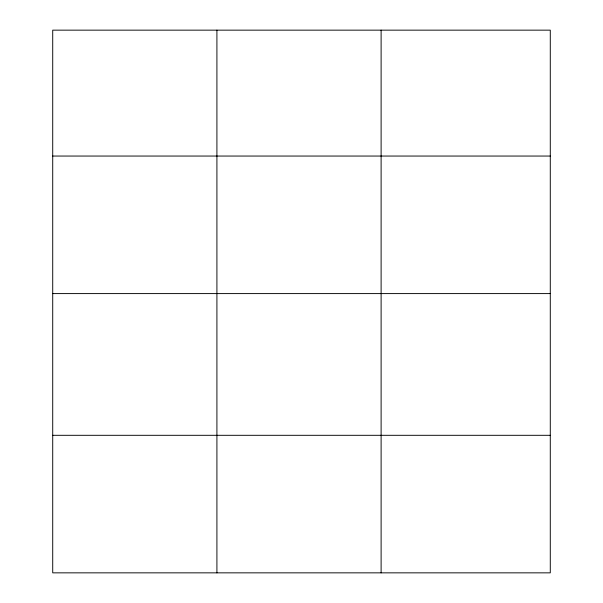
<?xml version="1.0" encoding="UTF-8"?>
<svg xmlns="http://www.w3.org/2000/svg" width="603" height="603" viewBox="0 0 603 603"><rect width="100%" height="100%" fill="white"/><g stroke="black" fill="none" stroke-linecap="round" stroke-linejoin="round"><path stroke-width="0.9" d="M550.283 293.593L550.283 30.15L52.717 30.15L52.717 572.85L550.283 572.85L550.283 293.593L52.717 293.593M52.717 156.049L550.283 156.049M52.717 435.306L550.283 435.306M381.111 30.15L381.111 572.85M216.914 30.15L216.914 572.85"/></g></svg>
